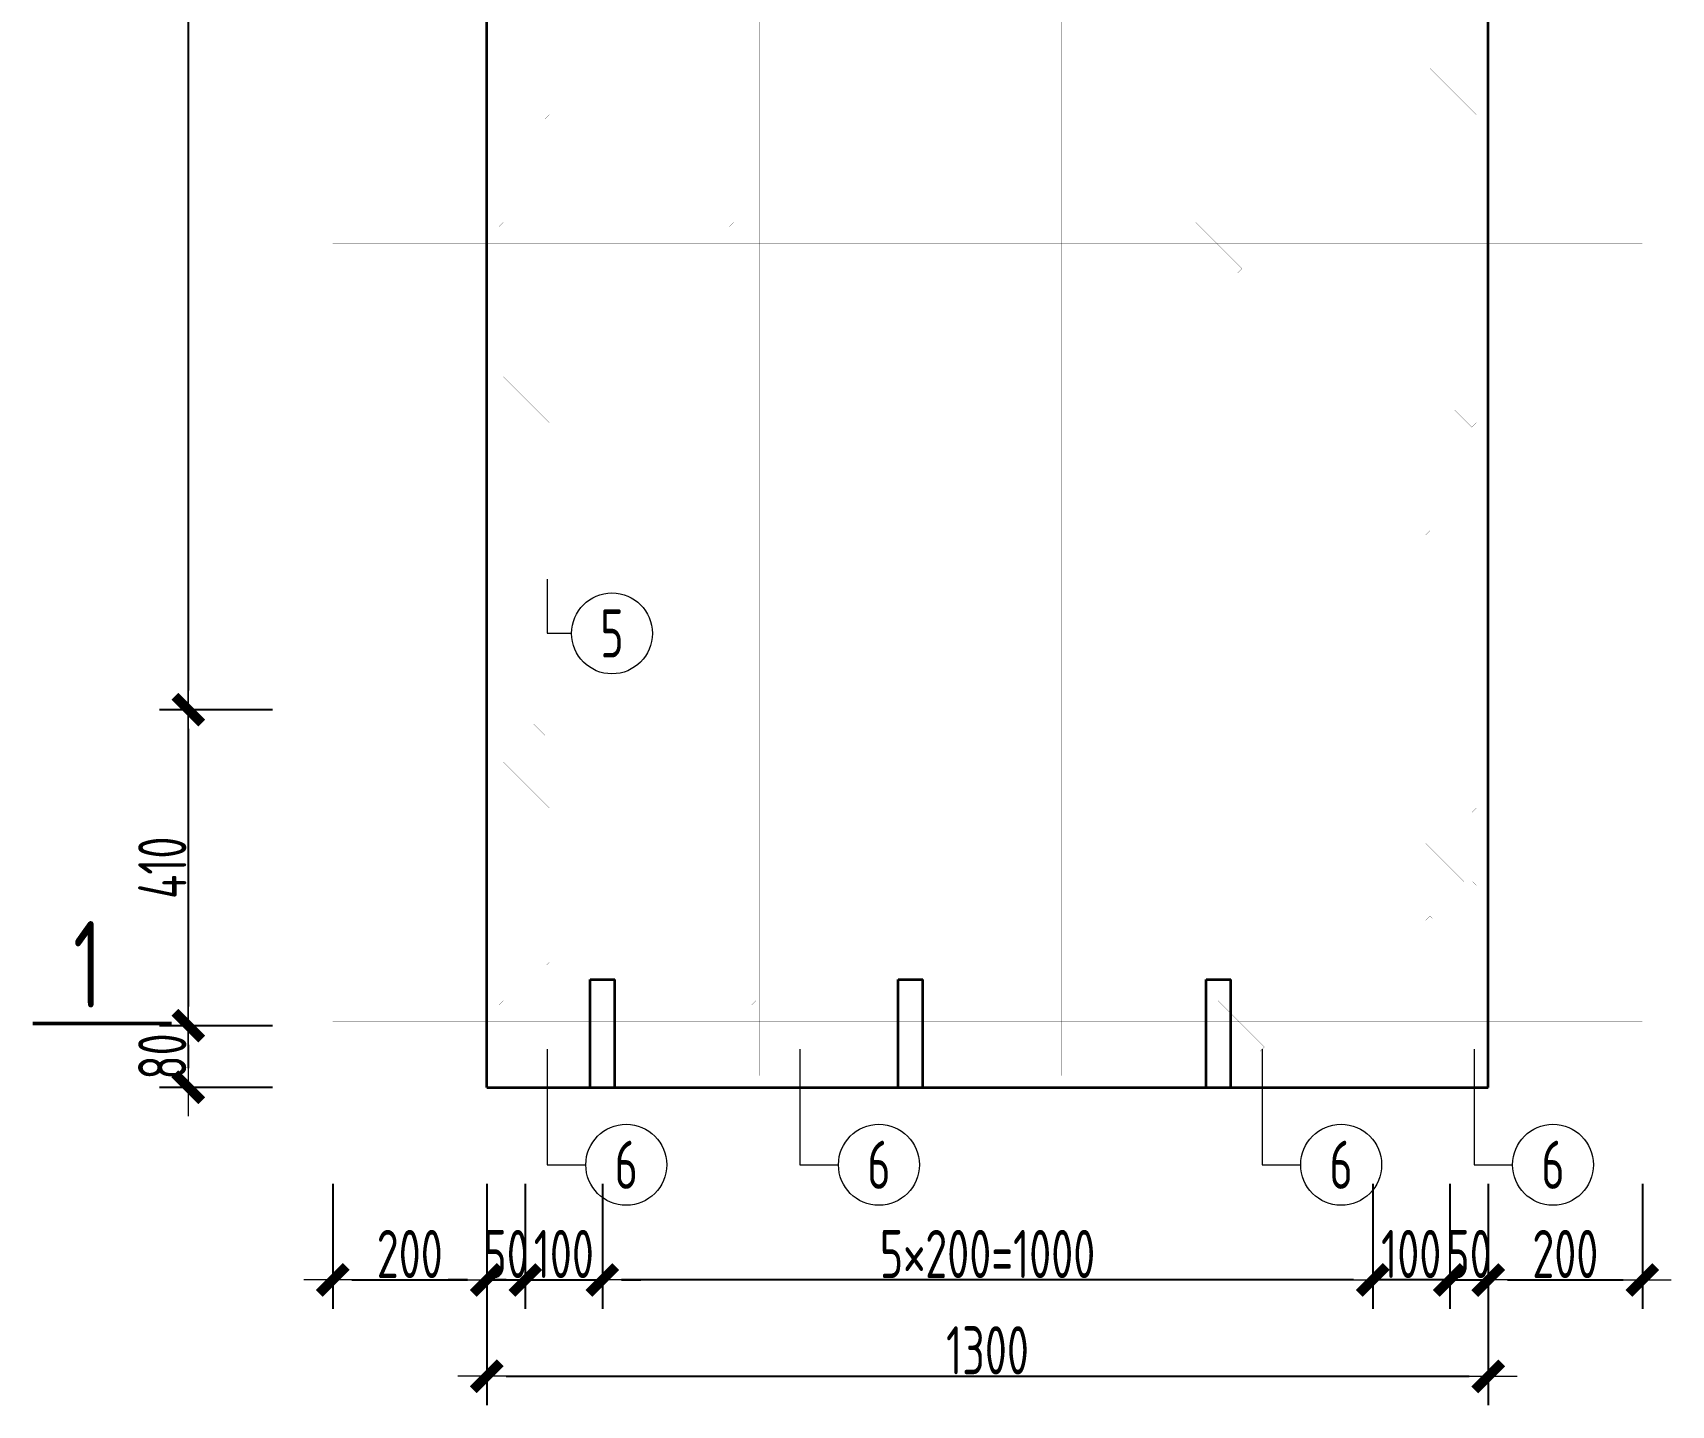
# Model space of a CAD drawing. Extents: x -85320 to 1679916, y -1321939 to 627.
# Drawn here: x 1272095 to 1280603, y -1100517 to -1093393 of the extents above; entities that cross this region are included whole.
import ezdxf
from ezdxf.enums import TextEntityAlignment as Align

# ---------------------------------------------------------------- set-up
doc = ezdxf.new("R2010")
doc.units = 0
doc.header["$LTSCALE"] = 1000
doc.layers.add('图名', color=85, linetype='Continuous')
doc.layers.add('砼墙', color=3, linetype='Continuous')
for name, color, linetype, lineweight in [('直线', 7, 'Continuous', 18), ('预制墙墙身水平筋', 130, 'Continuous', 18), ('预制墙墙身纵向受力筋', 1, 'Continuous', 18), ('预制墙墙身纵向非受力筋', 94, 'Continuous', 18), ('预制墙墙身附加筋', 94, 'Continuous', 18), ('预制墙拉筋', 130, 'Continuous', 18), ('预制墙详图标注', 3, 'Continuous', 18), ('预制墙详图轮廓', 3, 'Continuous', 35)]:
    doc.layers.add(name, color=color, linetype=linetype, lineweight=lineweight)
doc.styles.add('样式 1', font='yjkeng.shx', dxfattribs={"width": 0.7, "bigfont": 'yjkchn.shx'})
doc.styles.add('样式 2', font='yjkeng.shx', dxfattribs={"width": 0.7, "bigfont": 'yjkchn.shx'})
doc.dimstyles.new('盈建科结构', dxfattribs={"dimscale": 100, "dimtxt": 2.5, "dimasz": 1, "dimexe": 1.5, "dimexo": 0.625, "dimgap": 0.1, "dimtad": 1, "dimdec": 0, "dimrnd": 1, "dimzin": 0, "dimdsep": 46, "dimtxsty": '样式 1', "dimblk": '_yjkbk', "dimblk1": 'ARCHTICK', "dimblk2": 'ARCHTICK', "dimcen": 0.09, "dimadec": 0, "dimazin": 0, "dimtfac": 1, "dimtdec": 4, "dimtix": 1, "dimtmove": 2, "dimatfit": 3, "dimfxl": 1, "dimtolj": 1, "dimtzin": 0, "dimarcsym": 0})

# ---------------------------------------------------------------- blocks, each defined once
blk = doc.blocks.new('_yjkbk')
blk.add_line((-1, 0), (1.5, 0))
blk.add_lwpolyline([(-0.7, -0.7, 0.5, 0.5, 0), (0.7, 0.7, 0.5, 0.5, 0)], format="xyseb")
blk = doc.blocks.new('*D3689')
at = {"layer": 'Defpoints', "color": 0, "transparency": 16777216}
for p in [(1273652.5, -1099367.1), (1274452.5, -1099367.1), (1274452.5, -1099867.1)]:
    blk.add_point(p, dxfattribs=at)
at = {"layer": '预制墙详图标注', "color": 0, "lineweight": -2, "transparency": 16777216}
for p, q in [((1273652.5, -1099367.1), (1273652.5, -1100017.1)), ((1274452.5, -1099367.1), (1274452.5, -1100017.1)), ((1273752.5, -1099867.1), (1274352.5, -1099867.1))]:
    blk.add_line(p, q, dxfattribs=at)
at = {"layer": '预制墙详图标注', "color": 0, "lineweight": -2, "transparency": 16777216, "xscale": 100, "yscale": 100, "zscale": 100, "rotation": 180}
blk.add_blockref('_yjkbk', (1273652.5, -1099867.1), dxfattribs=at)
at = {"layer": '预制墙详图标注', "color": 0, "lineweight": -2, "transparency": 16777216, "xscale": 100, "yscale": 100, "zscale": 100}
blk.add_blockref('_yjkbk', (1274452.5, -1099867.1), dxfattribs=at)
at = {"layer": '预制墙详图标注', "color": 0, "transparency": 16777216, "insert": (1274052.5, -1099857.1), "char_height": 250, "attachment_point": 8, "style": '样式 1'}
blk.add_mtext('\\A1;200', dxfattribs=at)
blk = doc.blocks.new('_ArchTick')
at = {"color": 0, "linetype": 'ByBlock', "const_width": 0.4}
blk.add_lwpolyline([(-0.5, -0.5), (0.5, 0.5)], dxfattribs=at)
blk = doc.blocks.new('*D3690')
at = {"layer": 'Defpoints', "color": 0, "transparency": 16777216}
for p in [(1274452.5, -1099367.1), (1274652.5, -1099367.1), (1274652.5, -1099867.1)]:
    blk.add_point(p, dxfattribs=at)
at = {"layer": '预制墙详图标注', "color": 0, "lineweight": -2, "transparency": 16777216}
for p, q in [((1274452.5, -1099367.1), (1274452.5, -1100017.1)), ((1274652.5, -1099367.1), (1274652.5, -1100017.1)), ((1274352.5, -1099867.1), (1274252.5, -1099867.1)), ((1274452.5, -1099867.1), (1274652.5, -1099867.1)), ((1274752.5, -1099867.1), (1274852.5, -1099867.1))]:
    blk.add_line(p, q, dxfattribs=at)
at = {"layer": '预制墙详图标注', "color": 0, "lineweight": -2, "transparency": 16777216, "xscale": 100, "yscale": 100, "zscale": 100}
blk.add_blockref('_yjkbk', (1274452.5, -1099867.1), dxfattribs=at)
at = {"layer": '预制墙详图标注', "color": 0, "lineweight": -2, "transparency": 16777216, "xscale": 100, "yscale": 100, "zscale": 100, "rotation": 180}
blk.add_blockref('_yjkbk', (1274652.5, -1099867.1), dxfattribs=at)
at = {"layer": '预制墙详图标注', "color": 0, "transparency": 16777216, "insert": (1274552.5, -1099857.1), "char_height": 250, "attachment_point": 8, "style": '样式 1'}
blk.add_mtext('\\A1;50', dxfattribs=at)
blk = doc.blocks.new('*D3691')
at = {"layer": 'Defpoints', "color": 0, "transparency": 16777216}
for p in [(1275052.5, -1099367.1), (1279052.5, -1099367.1), (1275052.5, -1099867.1)]:
    blk.add_point(p, dxfattribs=at)
at = {"layer": '预制墙详图标注', "color": 0, "lineweight": -2, "transparency": 16777216}
for p, q in [((1275052.5, -1099429.6), (1275052.5, -1100017.1)), ((1279052.5, -1099429.6), (1279052.5, -1100017.1)), ((1278952.5, -1099867.1), (1275152.5, -1099867.1))]:
    blk.add_line(p, q, dxfattribs=at)
at = {"layer": '预制墙详图标注', "color": 0, "lineweight": -2, "transparency": 16777216, "xscale": 100, "yscale": 100, "zscale": 100, "rotation": 180}
blk.add_blockref('_yjkbk', (1275052.5, -1099867.1), dxfattribs=at)
at = {"layer": '预制墙详图标注', "color": 0, "lineweight": -2, "transparency": 16777216, "xscale": 100, "yscale": 100, "zscale": 100}
blk.add_blockref('_yjkbk', (1279052.5, -1099867.1), dxfattribs=at)
at = {"layer": '预制墙详图标注', "color": 0, "transparency": 16777216, "insert": (1277052.5, -1099857.1), "char_height": 250, "attachment_point": 8, "style": '样式 1'}
blk.add_mtext('\\A1;5×200=1000', dxfattribs=at)
blk = doc.blocks.new('*D3692')
at = {"layer": 'Defpoints', "color": 0, "transparency": 16777216}
for p in [(1279452.5, -1099367.1), (1279652.5, -1099367.1), (1279652.5, -1099867.1)]:
    blk.add_point(p, dxfattribs=at)
at = {"layer": '预制墙详图标注', "color": 0, "lineweight": -2, "transparency": 16777216}
for p, q in [((1279452.5, -1099367.1), (1279452.5, -1100017.1)), ((1279652.5, -1099367.1), (1279652.5, -1100017.1)), ((1279352.5, -1099867.1), (1279252.5, -1099867.1)), ((1279452.5, -1099867.1), (1279652.5, -1099867.1)), ((1279752.5, -1099867.1), (1279852.5, -1099867.1))]:
    blk.add_line(p, q, dxfattribs=at)
at = {"layer": '预制墙详图标注', "color": 0, "lineweight": -2, "transparency": 16777216, "xscale": 100, "yscale": 100, "zscale": 100}
blk.add_blockref('_yjkbk', (1279452.5, -1099867.1), dxfattribs=at)
at = {"layer": '预制墙详图标注', "color": 0, "lineweight": -2, "transparency": 16777216, "xscale": 100, "yscale": 100, "zscale": 100, "rotation": 180}
blk.add_blockref('_yjkbk', (1279652.5, -1099867.1), dxfattribs=at)
at = {"layer": '预制墙详图标注', "color": 0, "transparency": 16777216, "insert": (1279552.5, -1099857.1), "char_height": 250, "attachment_point": 8, "style": '样式 1'}
blk.add_mtext('\\A1;50', dxfattribs=at)
blk = doc.blocks.new('*D3693')
at = {"layer": 'Defpoints', "color": 0, "transparency": 16777216}
for p in [(1279652.5, -1099367.1), (1280452.5, -1099367.1), (1280452.5, -1099867.1)]:
    blk.add_point(p, dxfattribs=at)
at = {"layer": '预制墙详图标注', "color": 0, "lineweight": -2, "transparency": 16777216}
for p, q in [((1279652.5, -1099367.1), (1279652.5, -1100017.1)), ((1280452.5, -1099367.1), (1280452.5, -1100017.1)), ((1279752.5, -1099867.1), (1280352.5, -1099867.1))]:
    blk.add_line(p, q, dxfattribs=at)
at = {"layer": '预制墙详图标注', "color": 0, "lineweight": -2, "transparency": 16777216, "xscale": 100, "yscale": 100, "zscale": 100, "rotation": 180}
blk.add_blockref('_yjkbk', (1279652.5, -1099867.1), dxfattribs=at)
at = {"layer": '预制墙详图标注', "color": 0, "lineweight": -2, "transparency": 16777216, "xscale": 100, "yscale": 100, "zscale": 100}
blk.add_blockref('_yjkbk', (1280452.5, -1099867.1), dxfattribs=at)
at = {"layer": '预制墙详图标注', "color": 0, "transparency": 16777216, "insert": (1280052.5, -1099857.1), "char_height": 250, "attachment_point": 8, "style": '样式 1'}
blk.add_mtext('\\A1;200', dxfattribs=at)
blk = doc.blocks.new('*D3694')
at = {"layer": 'Defpoints', "color": 0, "transparency": 16777216}
for p in [(1274452.5, -1099867.1), (1279652.5, -1099867.1), (1279652.5, -1100367.1)]:
    blk.add_point(p, dxfattribs=at)
at = {"layer": '预制墙详图标注', "color": 0, "lineweight": -2, "transparency": 16777216}
for p, q in [((1274452.5, -1099929.6), (1274452.5, -1100517.1)), ((1279652.5, -1099929.6), (1279652.5, -1100517.1)), ((1274552.5, -1100367.1), (1279552.5, -1100367.1))]:
    blk.add_line(p, q, dxfattribs=at)
at = {"layer": '预制墙详图标注', "color": 0, "lineweight": -2, "transparency": 16777216, "xscale": 100, "yscale": 100, "zscale": 100, "rotation": 180}
blk.add_blockref('_yjkbk', (1274452.5, -1100367.1), dxfattribs=at)
at = {"layer": '预制墙详图标注', "color": 0, "lineweight": -2, "transparency": 16777216, "xscale": 100, "yscale": 100, "zscale": 100}
blk.add_blockref('_yjkbk', (1279652.5, -1100367.1), dxfattribs=at)
at = {"layer": '预制墙详图标注', "color": 0, "transparency": 16777216, "insert": (1277052.5, -1100357.1), "char_height": 250, "attachment_point": 8, "style": '样式 1'}
blk.add_mtext('\\A1;1300', dxfattribs=at)
blk = doc.blocks.new('*D3695')
at = {"layer": 'Defpoints', "color": 0, "transparency": 16777216}
for p in [(1273402.5, -1098547.1), (1272902.5, -1098867.1), (1273402.5, -1098867.1)]:
    blk.add_point(p, dxfattribs=at)
at = {"layer": '预制墙详图标注', "color": 0, "lineweight": -2, "transparency": 16777216}
for p, q in [((1273340, -1098547.1), (1272752.5, -1098547.1)), ((1272902.5, -1098647.1), (1272902.5, -1098767.1)), ((1273340, -1098867.1), (1272752.5, -1098867.1))]:
    blk.add_line(p, q, dxfattribs=at)
at = {"layer": '预制墙详图标注', "color": 0, "lineweight": -2, "transparency": 16777216, "xscale": 100, "yscale": 100, "zscale": 100}
for p, rotation in [((1272902.5, -1098547.1), 90), ((1272902.5, -1098867.1), 270)]:
    blk.add_blockref('_yjkbk', p, dxfattribs=dict(at, rotation=rotation))
at = {"layer": '预制墙详图标注', "color": 0, "transparency": 16777216, "insert": (1272892.5, -1098707.1), "char_height": 250, "attachment_point": 8, "rotation": 90, "style": '样式 1'}
blk.add_mtext('\\A1;80', dxfattribs=at)
blk = doc.blocks.new('*D3696')
at = {"layer": 'Defpoints', "color": 0, "transparency": 16777216}
for p in [(1273402.5, -1096907.1), (1272902.5, -1098547.1), (1273402.5, -1098547.1)]:
    blk.add_point(p, dxfattribs=at)
at = {"layer": '预制墙详图标注', "color": 0, "lineweight": -2, "transparency": 16777216}
for p, q in [((1273340, -1096907.1), (1272752.5, -1096907.1)), ((1272902.5, -1097007.1), (1272902.5, -1098447.1)), ((1273340, -1098547.1), (1272752.5, -1098547.1))]:
    blk.add_line(p, q, dxfattribs=at)
at = {"layer": '预制墙详图标注', "color": 0, "lineweight": -2, "transparency": 16777216, "xscale": 100, "yscale": 100, "zscale": 100}
for p, rotation in [((1272902.5, -1096907.1), 90), ((1272902.5, -1098547.1), 270)]:
    blk.add_blockref('_yjkbk', p, dxfattribs=dict(at, rotation=rotation))
at = {"layer": '预制墙详图标注', "color": 0, "transparency": 16777216, "insert": (1272892.5, -1097727.1), "char_height": 250, "attachment_point": 8, "rotation": 90, "style": '样式 1'}
blk.add_mtext('\\A1;410', dxfattribs=at)
blk = doc.blocks.new('*D3710')
at = {"layer": 'Defpoints', "color": 0, "transparency": 16777216}
for p in [(1274652.5, -1099367.1), (1275052.5, -1099367.1), (1275052.5, -1099867.1)]:
    blk.add_point(p, dxfattribs=at)
at = {"layer": '预制墙详图标注', "color": 0, "lineweight": -2, "transparency": 16777216}
for p, q in [((1274652.5, -1099367.1), (1274652.5, -1100017.1)), ((1275052.5, -1099367.1), (1275052.5, -1100017.1)), ((1274552.5, -1099867.1), (1274452.5, -1099867.1)), ((1274652.5, -1099867.1), (1275052.5, -1099867.1)), ((1275152.5, -1099867.1), (1275252.5, -1099867.1))]:
    blk.add_line(p, q, dxfattribs=at)
at = {"layer": '预制墙详图标注', "color": 0, "lineweight": -2, "transparency": 16777216, "xscale": 100, "yscale": 100, "zscale": 100}
blk.add_blockref('_yjkbk', (1274652.5, -1099867.1), dxfattribs=at)
at = {"layer": '预制墙详图标注', "color": 0, "lineweight": -2, "transparency": 16777216, "xscale": 100, "yscale": 100, "zscale": 100, "rotation": 180}
blk.add_blockref('_yjkbk', (1275052.5, -1099867.1), dxfattribs=at)
at = {"layer": '预制墙详图标注', "color": 0, "transparency": 16777216, "insert": (1274852.5, -1099857.1), "char_height": 250, "attachment_point": 8, "style": '样式 1'}
blk.add_mtext('\\A1;100', dxfattribs=at)
blk = doc.blocks.new('*D3719')
at = {"layer": 'Defpoints', "color": 0, "transparency": 16777216}
for p in [(1279052.5, -1099367.1), (1279452.5, -1099367.1), (1279052.5, -1099867.1)]:
    blk.add_point(p, dxfattribs=at)
at = {"layer": '预制墙详图标注', "color": 0, "lineweight": -2, "transparency": 16777216}
for p, q in [((1279052.5, -1099367.1), (1279052.5, -1100017.1)), ((1279452.5, -1099367.1), (1279452.5, -1100017.1)), ((1278952.5, -1099867.1), (1278852.5, -1099867.1)), ((1279452.5, -1099867.1), (1279052.5, -1099867.1)), ((1279552.5, -1099867.1), (1279652.5, -1099867.1))]:
    blk.add_line(p, q, dxfattribs=at)
at = {"layer": '预制墙详图标注', "color": 0, "lineweight": -2, "transparency": 16777216, "xscale": 100, "yscale": 100, "zscale": 100}
blk.add_blockref('_yjkbk', (1279052.5, -1099867.1), dxfattribs=at)
at = {"layer": '预制墙详图标注', "color": 0, "lineweight": -2, "transparency": 16777216, "xscale": 100, "yscale": 100, "zscale": 100, "rotation": 180}
blk.add_blockref('_yjkbk', (1279452.5, -1099867.1), dxfattribs=at)
at = {"layer": '预制墙详图标注', "color": 0, "transparency": 16777216, "insert": (1279252.5, -1099857.1), "char_height": 250, "attachment_point": 8, "style": '样式 1'}
blk.add_mtext('\\A1;100', dxfattribs=at)
blk = doc.blocks.new('*D3753')
at = {"layer": 'Defpoints', "color": 0, "transparency": 16777216}
for p in [(1273402.5, -1088087.1), (1272902.5, -1096907.1), (1273402.5, -1096907.1)]:
    blk.add_point(p, dxfattribs=at)
at = {"layer": '预制墙详图标注', "color": 0, "lineweight": -2, "transparency": 16777216}
for p, q in [((1273340, -1088087.1), (1272752.5, -1088087.1)), ((1272902.5, -1088187.1), (1272902.5, -1096807.1)), ((1273340, -1096907.1), (1272752.5, -1096907.1))]:
    blk.add_line(p, q, dxfattribs=at)
at = {"layer": '预制墙详图标注', "color": 0, "lineweight": -2, "transparency": 16777216, "xscale": 100, "yscale": 100, "zscale": 100}
for p, rotation in [((1272902.5, -1088087.1), 90), ((1272902.5, -1096907.1), 270)]:
    blk.add_blockref('_yjkbk', p, dxfattribs=dict(at, rotation=rotation))
at = {"layer": '预制墙详图标注', "color": 0, "transparency": 16777216, "insert": (1272892.5, -1092497.1), "char_height": 250, "attachment_point": 8, "rotation": 90, "style": '样式 1'}
blk.add_mtext('\\A1;2200', dxfattribs=at)

msp = doc.modelspace()

# ---------------------------------------------------------------- linework, layer by layer
at = {"layer": '图名', "lineweight": 50}
msp.add_line((1272815.032, -1098535.058), (1272095.032, -1098535.058), dxfattribs=at)
at = {"layer": '直线', "lineweight": 18}
for points in [[(1274766.53, -1096229.056), (1274766.53, -1096509.056), (1274886.53, -1096509.056)], [(1274766.53, -1098669.056), (1274766.53, -1099269.056), (1274966.53, -1099269.056)], [(1276078.53, -1098669.056), (1276078.53, -1099269.056), (1276278.53, -1099269.056)], [(1278478.53, -1098669.056), (1278478.53, -1099269.056), (1278678.53, -1099269.056)], [(1279578.535, -1098669.056), (1279578.535, -1099269.056), (1279778.535, -1099269.056)]]:
    msp.add_lwpolyline(points, dxfattribs=at)
for centre in [(1275102.527, -1096510.862), (1275176.53, -1099269.056), (1276488.53, -1099269.056), (1278888.53, -1099269.056), (1279988.535, -1099269.056)]:
    msp.add_circle(centre, 210, dxfattribs=at)
at = {"layer": '砼墙', "lineweight": 35}
for p, q in [((1274988.532, -1098867.058), (1274988.532, -1098307.058)), ((1274988.532, -1098307.058), (1275116.532, -1098307.058)), ((1275116.532, -1098867.058), (1275116.532, -1098307.058)), ((1276588.532, -1098867.058), (1276588.532, -1098307.058)), ((1276588.532, -1098307.058), (1276716.532, -1098307.058)), ((1276716.532, -1098867.058), (1276716.532, -1098307.058)), ((1278188.532, -1098867.058), (1278188.532, -1098307.058)), ((1278188.532, -1098307.058), (1278316.532, -1098307.058)), ((1278316.532, -1098867.058), (1278316.532, -1098307.058))]:
    msp.add_line(p, q, dxfattribs=at)
at = {"layer": '预制墙墙身水平筋', "lineweight": 18, "const_width": 0.18}
for points in [[(1273789.068, -1093727.058), (1273652.532, -1093727.058), (1273652.532, -1093687.058), (1280452.532, -1093687.058), (1280452.532, -1093727.058), (1280315.997, -1093727.058), (1280315.997, -1093687.058), (1280452.532, -1093687.058), (1280452.532, -1093727.058), (1273652.532, -1093727.058), (1273652.532, -1093687.058), (1273789.068, -1093687.058)], [(1273789.068, -1093727.058), (1273652.532, -1093727.058), (1273652.532, -1093687.058), (1280452.532, -1093687.058), (1280452.532, -1093727.058), (1280315.997, -1093727.058), (1280315.997, -1093687.058), (1280452.532, -1093687.058), (1280452.532, -1093727.058), (1273652.532, -1093727.058), (1273652.532, -1093687.058), (1273789.068, -1093687.058)], [(1273789.068, -1094527.058), (1273652.532, -1094527.058), (1273652.532, -1094487.058), (1280452.532, -1094487.058), (1280452.532, -1094527.058), (1280315.997, -1094527.058), (1280315.997, -1094487.058), (1280452.532, -1094487.058), (1280452.532, -1094527.058), (1273652.532, -1094527.058), (1273652.532, -1094487.058), (1273789.068, -1094487.058)], [(1273789.068, -1094527.058), (1273652.532, -1094527.058), (1273652.532, -1094487.058), (1280452.532, -1094487.058), (1280452.532, -1094527.058), (1280315.997, -1094527.058), (1280315.997, -1094487.058), (1280452.532, -1094487.058), (1280452.532, -1094527.058), (1273652.532, -1094527.058), (1273652.532, -1094487.058), (1273789.068, -1094487.058)], [(1273789.068, -1095327.058), (1273652.532, -1095327.058), (1273652.532, -1095287.058), (1280452.532, -1095287.058), (1280452.532, -1095327.058), (1280315.997, -1095327.058), (1280315.997, -1095287.058), (1280452.532, -1095287.058), (1280452.532, -1095327.058), (1273652.532, -1095327.058), (1273652.532, -1095287.058), (1273789.068, -1095287.058)], [(1273789.068, -1095327.058), (1273652.532, -1095327.058), (1273652.532, -1095287.058), (1280452.532, -1095287.058), (1280452.532, -1095327.058), (1280315.997, -1095327.058), (1280315.997, -1095287.058), (1280452.532, -1095287.058), (1280452.532, -1095327.058), (1273652.532, -1095327.058), (1273652.532, -1095287.058), (1273789.068, -1095287.058)], [(1273789.068, -1096127.058), (1273652.532, -1096127.058), (1273652.532, -1096087.058), (1280452.532, -1096087.058), (1280452.532, -1096127.058), (1280315.997, -1096127.058), (1280315.997, -1096087.058), (1280452.532, -1096087.058), (1280452.532, -1096127.058), (1273652.532, -1096127.058), (1273652.532, -1096087.058), (1273789.068, -1096087.058)], [(1273789.068, -1096127.058), (1273652.532, -1096127.058), (1273652.532, -1096087.058), (1280452.532, -1096087.058), (1280452.532, -1096127.058), (1280315.997, -1096127.058), (1280315.997, -1096087.058), (1280452.532, -1096087.058), (1280452.532, -1096127.058), (1273652.532, -1096127.058), (1273652.532, -1096087.058), (1273789.068, -1096087.058)], [(1273789.068, -1096927.058), (1273652.532, -1096927.058), (1273652.532, -1096887.058), (1280452.532, -1096887.058), (1280452.532, -1096927.058), (1280315.997, -1096927.058), (1280315.997, -1096887.058), (1280452.532, -1096887.058), (1280452.532, -1096927.058), (1273652.532, -1096927.058), (1273652.532, -1096887.058), (1273789.068, -1096887.058)], [(1273789.068, -1096927.058), (1273652.532, -1096927.058), (1273652.532, -1096887.058), (1280452.532, -1096887.058), (1280452.532, -1096927.058), (1280315.997, -1096927.058), (1280315.997, -1096887.058), (1280452.532, -1096887.058), (1280452.532, -1096927.058), (1273652.532, -1096927.058), (1273652.532, -1096887.058), (1273789.068, -1096887.058)], [(1273789.068, -1097327.058), (1273652.532, -1097327.058), (1273652.532, -1097287.058), (1280452.532, -1097287.058), (1280452.532, -1097327.058), (1280315.997, -1097327.058), (1280315.997, -1097287.058), (1280452.532, -1097287.058), (1280452.532, -1097327.058), (1273652.532, -1097327.058), (1273652.532, -1097287.058), (1273789.068, -1097287.058)], [(1273789.068, -1097327.058), (1273652.532, -1097327.058), (1273652.532, -1097287.058), (1280452.532, -1097287.058), (1280452.532, -1097327.058), (1280315.997, -1097327.058), (1280315.997, -1097287.058), (1280452.532, -1097287.058), (1280452.532, -1097327.058), (1273652.532, -1097327.058), (1273652.532, -1097287.058), (1273789.068, -1097287.058)], [(1273789.068, -1097727.058), (1273652.532, -1097727.058), (1273652.532, -1097687.058), (1280452.532, -1097687.058), (1280452.532, -1097727.058), (1280315.997, -1097727.058), (1280315.997, -1097687.058), (1280452.532, -1097687.058), (1280452.532, -1097727.058), (1273652.532, -1097727.058), (1273652.532, -1097687.058), (1273789.068, -1097687.058)], [(1273789.068, -1097727.058), (1273652.532, -1097727.058), (1273652.532, -1097687.058), (1280452.532, -1097687.058), (1280452.532, -1097727.058), (1280315.997, -1097727.058), (1280315.997, -1097687.058), (1280452.532, -1097687.058), (1280452.532, -1097727.058), (1273652.532, -1097727.058), (1273652.532, -1097687.058), (1273789.068, -1097687.058)], [(1273789.068, -1098127.058), (1273652.532, -1098127.058), (1273652.532, -1098087.058), (1280452.532, -1098087.058), (1280452.532, -1098127.058), (1280315.997, -1098127.058), (1280315.997, -1098087.058), (1280452.532, -1098087.058), (1280452.532, -1098127.058), (1273652.532, -1098127.058), (1273652.532, -1098087.058), (1273789.068, -1098087.058)], [(1273789.068, -1098127.058), (1273652.532, -1098127.058), (1273652.532, -1098087.058), (1280452.532, -1098087.058), (1280452.532, -1098127.058), (1280315.997, -1098127.058), (1280315.997, -1098087.058), (1280452.532, -1098087.058), (1280452.532, -1098127.058), (1273652.532, -1098127.058), (1273652.532, -1098087.058), (1273789.068, -1098087.058)], [(1273789.068, -1098567.058), (1273652.532, -1098567.058), (1273652.532, -1098527.058), (1280452.532, -1098527.058), (1280452.532, -1098567.058), (1280315.997, -1098567.058), (1280315.997, -1098527.058), (1280452.532, -1098527.058), (1280452.532, -1098567.058), (1273652.532, -1098567.058), (1273652.532, -1098527.058), (1273789.068, -1098527.058)], [(1273789.068, -1098567.058), (1273652.532, -1098567.058), (1273652.532, -1098527.058), (1280452.532, -1098527.058), (1280452.532, -1098567.058), (1280315.997, -1098567.058), (1280315.997, -1098527.058), (1280452.532, -1098527.058), (1280452.532, -1098567.058), (1273652.532, -1098567.058), (1273652.532, -1098527.058), (1273789.068, -1098527.058)]]:
    msp.add_lwpolyline(points, close=True, dxfattribs=at)
at = {"layer": '预制墙墙身纵向受力筋', "lineweight": 18, "const_width": 0.18}
for points in [[(1275020.532, -1098383.058), (1275020.532, -1086883.058), (1275084.532, -1086883.058), (1275084.532, -1098383.058)], [(1276620.532, -1098383.058), (1276620.532, -1086883.058), (1276684.532, -1086883.058), (1276684.532, -1098383.058)], [(1278220.532, -1098383.058), (1278220.532, -1086883.058), (1278284.532, -1086883.058), (1278284.532, -1098383.058)]]:
    msp.add_lwpolyline(points, close=True, dxfattribs=at)
at = {"layer": '预制墙墙身纵向非受力筋', "lineweight": 18, "const_width": 0.18}
for points in [[(1275836.532, -1098807.058), (1275836.532, -1088007.058), (1275868.532, -1088007.058), (1275868.532, -1098807.058)], [(1277436.532, -1098807.058), (1277436.532, -1088007.058), (1277468.532, -1088007.058), (1277468.532, -1098807.058)], [(1279036.532, -1098807.058), (1279036.532, -1088007.058), (1279068.532, -1088007.058), (1279068.532, -1098807.058)]]:
    msp.add_lwpolyline(points, close=True, dxfattribs=at)
at = {"layer": '预制墙墙身附加筋', "lineweight": 18, "const_width": 0.18}
for points in [[(1274624.532, -1098807.058), (1274624.532, -1088007.058), (1274680.532, -1088007.058), (1274680.532, -1098807.058)], [(1279424.532, -1098807.058), (1279424.532, -1088007.058), (1279480.532, -1088007.058), (1279480.532, -1098807.058)]]:
    msp.add_lwpolyline(points, close=True, dxfattribs=at)
at = {"layer": '预制墙拉筋', "lineweight": 18, "const_width": 0.18}
for points in [[(1274537.844, -1093577.742), (1274777.844, -1093817.742), (1274755.216, -1093840.37), (1274515.216, -1093600.37)], [(1279349.848, -1093577.742), (1279589.848, -1093817.742), (1279567.221, -1093840.37), (1279327.221, -1093600.37)], [(1274537.844, -1094377.742), (1274777.844, -1094617.742), (1274755.216, -1094640.37), (1274515.216, -1094400.37)], [(1275733.844, -1094377.742), (1275973.844, -1094617.742), (1275951.216, -1094640.37), (1275711.216, -1094400.37)], [(1278133.844, -1094377.742), (1278373.844, -1094617.742), (1278351.216, -1094640.37), (1278111.216, -1094400.37)], [(1279349.848, -1094377.742), (1279589.848, -1094617.742), (1279567.221, -1094640.37), (1279327.221, -1094400.37)], [(1274537.844, -1095177.742), (1274777.844, -1095417.742), (1274755.216, -1095440.37), (1274515.216, -1095200.37)], [(1279349.848, -1095177.742), (1279589.848, -1095417.742), (1279567.221, -1095440.37), (1279327.221, -1095200.37)], [(1274537.844, -1095977.742), (1274777.844, -1096217.742), (1274755.216, -1096240.37), (1274515.216, -1096000.37)], [(1279349.848, -1095977.742), (1279589.848, -1096217.742), (1279567.221, -1096240.37), (1279327.221, -1096000.37)], [(1274537.844, -1096777.742), (1274777.844, -1097017.742), (1274755.216, -1097040.37), (1274515.216, -1096800.37)], [(1275733.844, -1096777.742), (1275973.844, -1097017.742), (1275951.216, -1097040.37), (1275711.216, -1096800.37)], [(1278133.844, -1096777.742), (1278373.844, -1097017.742), (1278351.216, -1097040.37), (1278111.216, -1096800.37)], [(1279349.848, -1096777.742), (1279589.848, -1097017.742), (1279567.221, -1097040.37), (1279327.221, -1096800.37)], [(1274537.844, -1097177.742), (1274777.844, -1097417.742), (1274755.216, -1097440.37), (1274515.216, -1097200.37)], [(1279349.848, -1097177.742), (1279589.848, -1097417.742), (1279567.221, -1097440.37), (1279327.221, -1097200.37)], [(1274537.844, -1097577.742), (1274777.844, -1097817.742), (1274755.216, -1097840.37), (1274515.216, -1097600.37)], [(1279349.848, -1097577.742), (1279589.848, -1097817.742), (1279567.221, -1097840.37), (1279327.221, -1097600.37)], [(1274537.844, -1097977.742), (1274777.844, -1098217.742), (1274755.216, -1098240.37), (1274515.216, -1098000.37)], [(1279349.848, -1097977.742), (1279589.848, -1098217.742), (1279567.221, -1098240.37), (1279327.221, -1098000.37)], [(1274537.844, -1098417.742), (1274777.844, -1098657.742), (1274755.216, -1098680.37), (1274515.216, -1098440.37)], [(1275849.844, -1098417.742), (1276089.844, -1098657.742), (1276067.216, -1098680.37), (1275827.216, -1098440.37)], [(1278249.844, -1098417.742), (1278489.844, -1098657.742), (1278467.216, -1098680.37), (1278227.216, -1098440.37)], [(1279349.848, -1098417.742), (1279589.848, -1098657.742), (1279567.221, -1098680.37), (1279327.221, -1098440.37)]]:
    msp.add_lwpolyline(points, close=True, dxfattribs=at)
at = {"layer": '预制墙详图轮廓', "lineweight": 35}
for p, q in [((1274452.532, -1098867.058), (1274452.532, -1087947.058)), ((1279652.532, -1098867.058), (1279652.532, -1087947.058)), ((1274452.532, -1098867.058), (1279652.532, -1098867.058))]:
    msp.add_line(p, q, dxfattribs=at)

# ---------------------------------------------------------------- texts
at = {"layer": '图名', "linetype": 'Continuous', "style": '样式 2', "width": 0.7}
msp.add_text('1', height=450, dxfattribs=at).set_placement((1272455.032, -1098454.058), align=Align.RIGHT)
at = {"layer": '直线', "linetype": 'Continuous', "style": '样式 1', "width": 0.7}
for s, p in [('5', (1275102.527, -1096510.862)), ('6', (1275176.53, -1099269.056)), ('6', (1276488.53, -1099269.056)), ('6', (1278888.53, -1099269.056)), ('6', (1279988.535, -1099269.056))]:
    msp.add_text(s, height=250, dxfattribs=at).set_placement(p, align=Align.MIDDLE_CENTER)

# ---------------------------------------------------------------- dimensions: what is measured, and where the dimension line sits
at = {"layer": '预制墙详图标注'}
for p1, p2, distance, text, picture, middle in [((1273402.532, -1088087.058), (1273402.532, -1096907.058), -500, '2200', '*D3753', (1272767.532, -1092497.058)), ((1279052.532, -1099367.058), (1275052.532, -1099367.058), 500, '5×200=1000', '*D3691', (1277052.532, -1099732.058))]:
    dim = msp.add_aligned_dim(p1=p1, p2=p2, distance=distance, text=text, dimstyle='盈建科结构', override={"dimscale": 100, "dimtxt": 2.5, "dimasz": 1, "dimexe": 1.5, "dimexo": 0.625, "dimgap": 0.1, "dimtad": 1, "dimlfac": 0.25, "dimrnd": 5, "dimdle": 0, "dimtix": 1, "dimfxlon": 0}, dxfattribs=at)
    dim.commit()
    dim.dimension.update_dxf_attribs({"geometry": picture, "text_midpoint": middle})
for p1, p2, distance, override, picture, middle in [((1273402.532, -1096907.058), (1273402.532, -1098547.058), -500, {"dimscale": 100, "dimtxt": 2.5, "dimasz": 1, "dimexe": 1.5, "dimexo": 0.625, "dimgap": 0.1, "dimtad": 1, "dimlfac": 0.25, "dimrnd": 5, "dimdle": 0, "dimtix": 1, "dimfxlon": 0}, '*D3696', (1272767.532, -1097727.058)), ((1273402.532, -1098547.058), (1273402.532, -1098867.058), -500, {"dimscale": 100, "dimtxt": 2.5, "dimasz": 1, "dimexe": 1.5, "dimexo": 0.625, "dimgap": 0.1, "dimtad": 1, "dimlfac": 0.25, "dimrnd": 5, "dimdle": 0, "dimtix": 1, "dimfxlon": 0}, '*D3695', (1272767.532, -1098707.058)), ((1273652.532, -1099367.058), (1274452.532, -1099367.058), -500, {"dimscale": 100, "dimtxt": 2.5, "dimasz": 1, "dimexe": 1.5, "dimexo": 0, "dimgap": 0.1, "dimtad": 1, "dimlfac": 0.25, "dimrnd": 5, "dimdle": 0, "dimfxlon": 0}, '*D3689', (1274052.532, -1099732.058)), ((1274452.532, -1099367.058), (1274652.532, -1099367.058), -500, {"dimscale": 100, "dimtxt": 2.5, "dimasz": 1, "dimexe": 1.5, "dimexo": 0, "dimgap": 0.1, "dimtad": 1, "dimlfac": 0.25, "dimrnd": 5, "dimdle": 0, "dimfxlon": 0}, '*D3690', (1274552.532, -1099732.058)), ((1274652.532, -1099367.058), (1275052.532, -1099367.058), -500, {"dimscale": 100, "dimtxt": 2.5, "dimasz": 1, "dimexe": 1.5, "dimexo": 0, "dimgap": 0.1, "dimtad": 1, "dimlfac": 0.25, "dimrnd": 5, "dimdle": 0, "dimfxlon": 0}, '*D3710', (1274852.532, -1099732.058)), ((1279452.532, -1099367.058), (1279052.532, -1099367.058), 500, {"dimscale": 100, "dimtxt": 2.5, "dimasz": 1, "dimexe": 1.5, "dimexo": 0, "dimgap": 0.1, "dimtad": 1, "dimlfac": 0.25, "dimrnd": 5, "dimdle": 0, "dimfxlon": 0}, '*D3719', (1279252.532, -1099732.058)), ((1279452.532, -1099367.058), (1279652.532, -1099367.058), -500, {"dimscale": 100, "dimtxt": 2.5, "dimasz": 1, "dimexe": 1.5, "dimexo": 0, "dimgap": 0.1, "dimtad": 1, "dimlfac": 0.25, "dimrnd": 5, "dimdle": 0, "dimfxlon": 0}, '*D3692', (1279552.532, -1099732.058)), ((1279652.532, -1099367.058), (1280452.532, -1099367.058), -500, {"dimscale": 100, "dimtxt": 2.5, "dimasz": 1, "dimexe": 1.5, "dimexo": 0, "dimgap": 0.1, "dimtad": 1, "dimlfac": 0.25, "dimrnd": 5, "dimdle": 0, "dimfxlon": 0}, '*D3693', (1280052.532, -1099732.058)), ((1274452.532, -1099867.058), (1279652.532, -1099867.058), -500, {"dimscale": 100, "dimtxt": 2.5, "dimasz": 1, "dimexe": 1.5, "dimexo": 0.625, "dimgap": 0.1, "dimtad": 1, "dimlfac": 0.25, "dimrnd": 5, "dimdle": 0, "dimtix": 1, "dimfxlon": 0}, '*D3694', (1277052.532, -1100232.058))]:
    dim = msp.add_aligned_dim(p1=p1, p2=p2, distance=distance, dimstyle='盈建科结构', override=override, dxfattribs=at)
    dim.commit()
    dim.dimension.update_dxf_attribs({"geometry": picture, "text_midpoint": middle})

doc.saveas('drawing.dxf')
